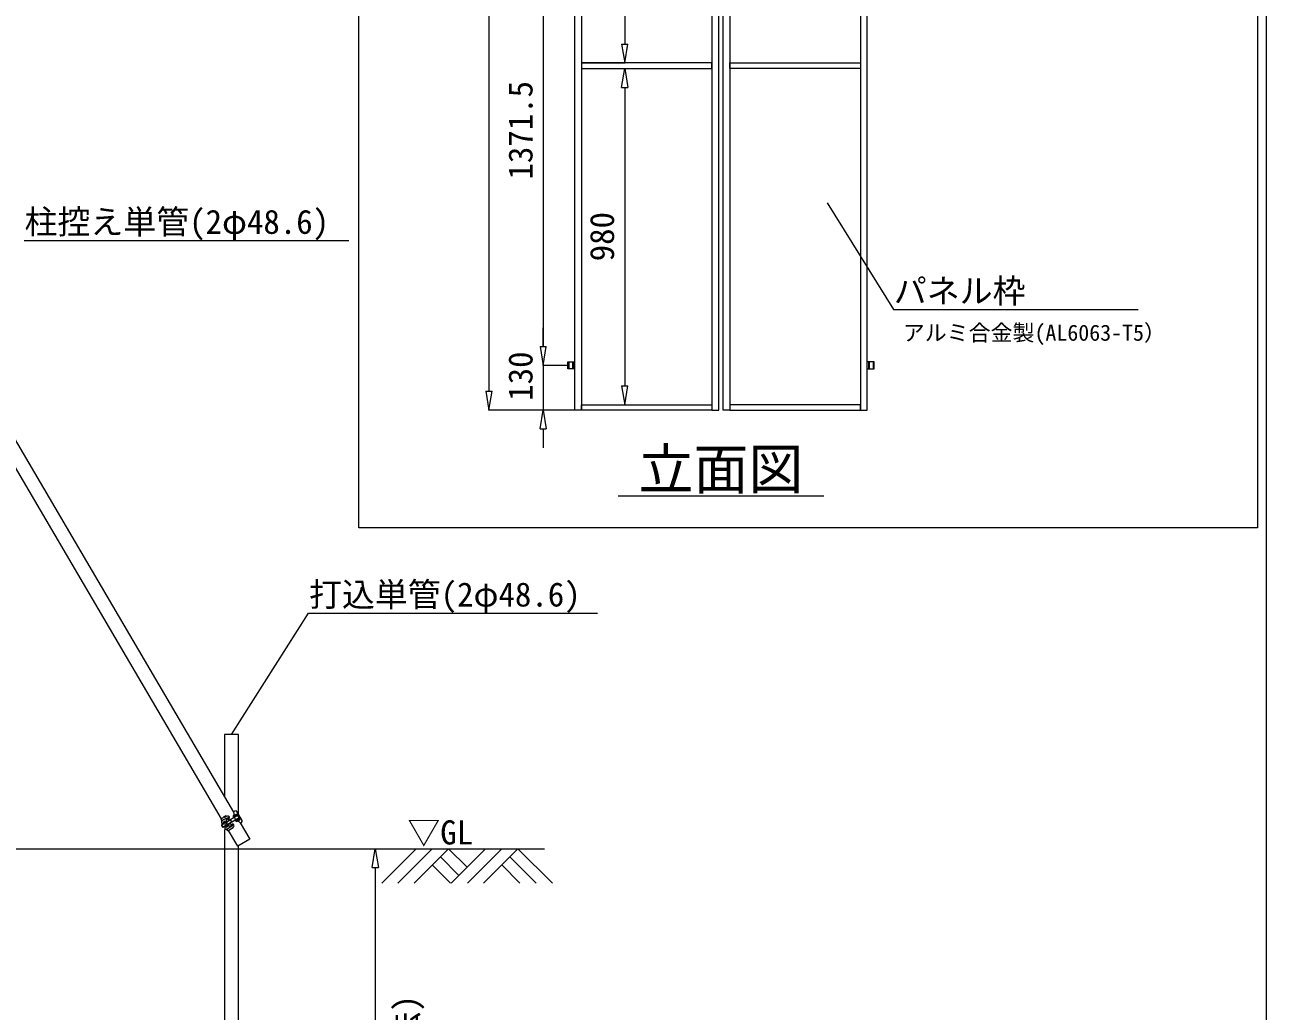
# Model space of a CAD drawing. Units: millimetres, scale not verified. Extents: x -12090 to 12090, y -18325 to 18325.
# Drawn here: x 7717 to 12060, y 5087 to 8537 of the extents above; entities that cross this region are included whole.
import ezdxf
from ezdxf.enums import TextEntityAlignment as Align

# ---------------------------------------------------------------- set-up
doc = ezdxf.new("R2010")
doc.units = ezdxf.units.MM
doc.header["$LTSCALE"] = 90
doc.linetypes.add('DASHED1', pattern=[1.8, 1.2, -0.6])
for name, color, linetype, lineweight in [('0-5_ﾍﾞｰｽﾗｲﾝ', 134, 'Continuous', 18), ('0-A_図面枠', 134, 'Continuous', 18), ('0-B_寸法', 134, 'Continuous', 18), ('0-E_単管', 134, 'Continuous', 18), ('0-F_単管ｸﾗﾝﾌﾟ', 134, 'Continuous', 18), ('1-B_文字', 134, 'Continuous', 18)]:
    doc.layers.add(name, color=color, linetype=linetype, lineweight=lineweight)
doc.styles.add('ＭＳ ゴシック', font='')
doc.styles.get('ＭＳ ゴシック').set_extended_font_data('MS Gothic')

msp = doc.modelspace()

# ---------------------------------------------------------------- linework, layer by layer
at = {"layer": '0-5_ﾍﾞｰｽﾗｲﾝ'}
msp.add_line((6389.81, 5655), (9535.29, 5655), dxfattribs=at)
at = {"layer": '0-A_図面枠'}
for p, q in [((9340.73, 10727.15), (9340.73, 7255.56)), ((9815.7, 9513.35), (9815.7, 8469.35)), ((9530.48, 8925.35), (9530.48, 7411.55)), ((9804.7, 8469.35), (9815.7, 8403.35)), ((9804.7, 8469.35), (9826.69, 8469.35)), ((9815.7, 8403.35), (9826.69, 8469.35)), ((9665.69, 8403.35), (9816.89, 8403.35)), ((9665.69, 8384.16), (9816.89, 8384.16)), ((9804.7, 8318.15), (9815.7, 8384.16)), ((9815.7, 8384.16), (9826.69, 8318.15)), ((9804.7, 8318.15), (9826.69, 8318.15)), ((9815.7, 8318.15), (9815.7, 7274.15)), ((10756.03, 7541.57), (11612.58, 7541.57)), ((9530.48, 7411.55), (9530.48, 7477.55)), ((9519.48, 7411.55), (9530.48, 7345.56)), ((9519.48, 7411.55), (9541.48, 7411.55)), ((9519.48, 7411.55), (9530.48, 7345.56)), ((9519.48, 7411.55), (9541.48, 7411.55)), ((9530.48, 7345.56), (9541.48, 7411.55)), ((9530.48, 7345.56), (9541.48, 7411.55)), ((9615.6, 7345.56), (9529.28, 7345.56)), ((9615.6, 7345.56), (9529.28, 7345.56)), ((9530.48, 7345.56), (9530.48, 7189.55)), ((9636.25, 7357.55), (9636.25, 7333.55)), ((10668.59, 7357.55), (10668.59, 7333.55)), ((9329.73, 7255.56), (9340.73, 7189.55)), ((9329.73, 7255.56), (9351.73, 7255.56)), ((9340.73, 7189.55), (9351.73, 7255.56)), ((9804.7, 7274.15), (9815.7, 7208.15)), ((9804.7, 7274.15), (9826.69, 7274.15)), ((9815.7, 7208.15), (9826.69, 7274.15)), ((9639.59, 7189.55), (9339.53, 7189.55)), ((9519.48, 7123.55), (9530.48, 7189.55)), ((9639.59, 7189.55), (9529.28, 7189.55)), ((9530.48, 7189.55), (9541.48, 7123.55)), ((9665.69, 7208.15), (9816.89, 7208.15)), ((9519.48, 7123.55), (9541.48, 7123.55)), ((9530.48, 7123.55), (9530.48, 7057.56)), ((9792.41, 6889.55), (10512.41, 6889.55))]:
    msp.add_line(p, q, dxfattribs=at)
at = {"layer": '0-A_図面枠', "linetype": 'DASHED1'}
for p, q in [((9620.4, 7357.55), (9620.4, 7333.55)), ((9633.6, 7357.55), (9633.6, 7333.55)), ((10671.24, 7357.55), (10671.24, 7333.55)), ((10684.44, 7357.55), (10684.44, 7333.55))]:
    msp.add_line(p, q, dxfattribs=at)
at = {"layer": '0-A_図面枠'}
for points in [[(-12090.19, 18325), (12059.81, 18325), (12059.81, 1675), (-12090.19, 1675)], [(8886.05, 11798.6), (12029.97, 11798.6), (12029.97, 6777.01), (8886.05, 6777.01)], [(9640.8, 10793.15), (9664.5, 10793.15), (9664.5, 7189.55), (9640.8, 7189.55)], [(10144.8, 10793.15), (10121.09, 10793.15), (10121.09, 7189.55), (10144.8, 7189.55)], [(10160.04, 10793.15), (10183.74, 10793.15), (10183.74, 7189.55), (10160.04, 7189.55)], [(10664.04, 10793.15), (10640.34, 10793.15), (10640.34, 7189.55), (10664.04, 7189.55)], [(10121.09, 8403.35), (9664.5, 8403.35), (9664.5, 8384.16), (10121.09, 8384.16)], [(10183.74, 8403.35), (10640.34, 8403.35), (10640.34, 8384.16), (10183.74, 8384.16)], [(10121.09, 7189.55), (9664.5, 7189.55), (9664.5, 7208.15), (10121.09, 7208.15)], [(10183.74, 7189.55), (10640.34, 7189.55), (10640.34, 7208.15), (10183.74, 7208.15)]]:
    msp.add_lwpolyline(points, close=True, dxfattribs=at)
for points in [[(10524.47, 7914.08), (10755.59, 7541.57), (10756.03, 7541.57)], [(9640.8, 7333.55), (9616.8, 7333.55), (9616.8, 7357.55), (9640.8, 7357.55)], [(10664.04, 7333.55), (10688.04, 7333.55), (10688.04, 7357.55), (10664.04, 7357.55)]]:
    msp.add_lwpolyline(points, dxfattribs=at)
at = {"layer": '0-B_寸法'}
for p, q in [((8464.1, 5655), (8944.11, 5655)), ((8932.1, 5589), (8943.11, 5655)), ((8943.11, 5655), (8954.11, 5589)), ((8932.1, 5589), (8954.11, 5589)), ((8943.11, 5589), (8943.11, 4121))]:
    msp.add_line(p, q, dxfattribs=at)
at = {"layer": '0-E_単管'}
for points in [[(8464.1, 5776.6), (8464.1, 6055), (8415.5, 6055), (8415.5, 5839.6)], [(8470.66, 5745.71), (8504.18, 5688.63), (8462.28, 5664.02), (8429.89, 5719.15)], [(8415.5, 5721.95), (8415.5, 4055), (8464.1, 4055), (8464.1, 5664.74)]]:
    msp.add_lwpolyline(points, dxfattribs=at)
at = {"layer": '0-F_単管ｸﾗﾝﾌﾟ'}
for p, q in [((8448.78, 5782.95), (6174.85, 9654.44)), ((8405.73, 5760.29), (6132.94, 9629.83)), ((8452.38, 5786.69), (8448.07, 5784.16)), ((8477.45, 5753.87), (8459.23, 5784.91)), ((8403.02, 5758.58), (8406.37, 5752.88)), ((8405.39, 5738.22), (8405.23, 5736.56)), ((8405.23, 5736.56), (8408.93, 5730.26)), ((8412.61, 5742.46), (8405.39, 5738.22)), ((8405.39, 5738.22), (8410.45, 5729.6)), ((8413.78, 5741.99), (8406.72, 5737.84)), ((8417.67, 5733.84), (8410.45, 5729.6)), ((8417.83, 5735.1), (8410.77, 5730.95)), ((8417.5, 5751.13), (8411.17, 5747.41)), ((8412.69, 5765.41), (8413.32, 5764.35)), ((8421.35, 5747.56), (8416.06, 5744.47)), ((8426.36, 5738.94), (8421.13, 5735.84)), ((8421.29, 5730.17), (8427.64, 5733.88)), ((8422.32, 5749.32), (8421.81, 5750.18)), ((8461.75, 5771.33), (8422.24, 5748.12)), ((8430.81, 5754.31), (8422.32, 5749.32)), ((8437.01, 5755.64), (8422.88, 5747.34)), ((8423.12, 5757.76), (8431.17, 5764.63)), ((8441.1, 5748.76), (8426.99, 5740.47)), ((8466.82, 5762.7), (8427.37, 5739.52)), ((8427.74, 5759.53), (8430.81, 5754.31)), ((8436.89, 5743.96), (8428.39, 5738.98)), ((8428.39, 5738.98), (8428.9, 5738.12)), ((8428.44, 5758.35), (8431.44, 5760.91)), ((8431.44, 5767.43), (8432.3, 5765.99)), ((8435.82, 5756.09), (8437.01, 5755.64)), ((8436.16, 5735.56), (8446.08, 5739.26)), ((8439.96, 5738.74), (8436.89, 5743.96)), ((8439.26, 5739.92), (8442.96, 5741.3)), ((8440.88, 5747.47), (8441.06, 5748.74)), ((8460.24, 5775.31), (8446.03, 5767.88)), ((8446.03, 5767.88), (8447.51, 5765.05)), ((8461.72, 5772.47), (8447.51, 5765.05)), ((8448.66, 5738.12), (8447.81, 5739.58)), ((8450.86, 5770.52), (8450.91, 5770.44)), ((8452.53, 5767.68), (8453.3, 5766.36)), ((8454.4, 5753.32), (8467.8, 5762.11)), ((8454.4, 5753.32), (8456.16, 5750.64)), ((8456.03, 5773.56), (8456.24, 5773.22)), ((8456.16, 5750.64), (8469.56, 5759.44)), ((8457.86, 5770.46), (8458.48, 5769.4)), ((8458.37, 5757.74), (8459.14, 5756.43)), ((8461.75, 5771.33), (8466.82, 5762.7)), ((8463.04, 5772.09), (8468.12, 5763.46)), ((8463.55, 5760.78), (8464.16, 5759.73)), ((8465.99, 5756.62), (8465.79, 5756.97)), ((8471.37, 5744.5), (8475.68, 5747.03)), ((8410.45, 5729.6), (8408.93, 5730.26)), ((8427.08, 5717.62), (8423.74, 5723.31))]:
    msp.add_line(p, q, dxfattribs=at)
for points in [[(8417.22, 5766.05), (8421.55, 5768.59), (8421.82, 5769.61), (8421.31, 5770.48), (8420.28, 5770.75), (8412.96, 5766.44), (8412.69, 5765.41)], [(8440.52, 5726.39), (8445.49, 5729.3), (8445.14, 5727.93), (8438.24, 5723.88)]]:
    msp.add_lwpolyline(points, dxfattribs=at)
for points in [[(8449.01, 5769.73), (8449.14, 5769.51), (8457.76, 5774.57), (8457.63, 5774.79), (8456.61, 5775.06), (8449.27, 5770.76)], [(8459.97, 5751.05), (8459.47, 5751.92), (8459.73, 5752.94), (8467.07, 5757.26), (8468.09, 5756.99), (8468.59, 5756.12), (8468.33, 5755.1), (8461, 5750.79)]]:
    msp.add_lwpolyline(points, close=True, dxfattribs=at)
for centre, radius, start, end in [((8437.62, 5777.21), 12.55, 312.085, 33.634), ((8454.92, 5782.38), 5, 30.428, 120.428), ((8462.18, 5771.58), 4.2, 30.428, 117.566), ((8447.46, 5691.34), 80.59, 104.851, 123.462), ((8410.36, 5748.46), 5.57, 136.8, 209.816), ((8411.29, 5749.56), 6.94, 213.806, 271.615), ((8405.94, 5752.62), 0.504, 316.8, 30.428), ((8526.01, 5535.66), 247.99, 112.414, 118.844), ((8417.68, 5752.69), 8.38, 218.994, 258.89), ((8403.39, 5744.3), 8.38, 341.966, 21.862), ((8430.88, 5747.36), 15.09, 191.077, 229.779), ((8423.24, 5729.24), 6.94, 149.241, 207.05), ((8421.36, 5753.11), 5.56, 207.994, 269.891), ((8413.44, 5722.77), 10.8, 43.317, 73.802), ((8431.59, 5733.42), 10.8, 167.054, 197.539), ((8427.01, 5753.2), 6, 130.411, 210.15), ((8400.89, 5729.6), 28.24, 16.853, 44.016), ((8431.65, 5747.77), 10.3, 181.189, 239.065), ((7906.91, 6516.51), 946.72, 303.086, 304.816), ((8433, 5736.36), 7.13, 158.817, 205.776), ((8428, 5765.41), 4, 30.428, 111.017), ((8390, 5789.18), 80.59, 297.394, 316.005), ((8429.46, 5760.54), 2, 130.411, 210.428), ((8434.06, 5741.18), 6, 210.706, 290.445), ((8429.88, 5766.15), 2, 310.411, 30.428), ((8428.85, 5763.96), 4, 310.411, 30.428), ((8414.5, 5737.58), 28.24, 20.548, 40.963), ((8415.04, 5737.9), 28.24, 22.611, 38.896), ((8441.68, 5739.76), 2, 210.428, 290.445), ((8444.36, 5737.55), 4, 30.428, 110.445), ((8446.77, 5737.38), 2, 30.428, 110.445), ((8445.21, 5736.1), 4, 309.839, 30.428), ((8444.24, 5755.24), 10.25, 1.199, 59.657), ((8460.2, 5738.75), 12.55, 91.691, 108.771), ((8462.18, 5771.58), 0.999, 30.428, 117.566), ((8460.2, 5738.75), 12.55, 27.222, 83.009), ((8467.25, 5762.95), 0.999, 303.29, 30.428), ((8467.25, 5762.95), 4.2, 303.29, 30.428), ((8473.14, 5751.34), 5, 300.428, 30.428), ((8421.82, 5728.95), 5.57, 211.04, 284.056), ((8423.31, 5723.06), 0.504, 30.428, 104.056)]:
    msp.add_arc(centre, radius, start, end, dxfattribs=at)
at = {"layer": '1-B_文字'}
for p, q in [((7714.91, 7782.67), (8850.38, 7782.67)), ((8710.06, 6479.26), (9720.78, 6479.26)), ((9085.98, 5655), (8965.7, 5534.72)), ((9142.68, 5655), (9022.4, 5534.72)), ((9199.38, 5655), (9079.1, 5534.72)), ((9199.38, 5655), (9264.18, 5590.2)), ((9328.98, 5655), (9208.7, 5534.72)), ((9385.68, 5655), (9265.4, 5534.72)), ((9442.38, 5655), (9322.1, 5534.72)), ((9442.38, 5655), (9562.66, 5534.72)), ((9171.03, 5626.65), (9235.83, 5561.85)), ((9414.03, 5626.65), (9505.96, 5534.72)), ((9142.68, 5598.3), (9206.26, 5534.72)), ((9385.68, 5598.3), (9449.26, 5534.72))]:
    msp.add_line(p, q, dxfattribs=at)
msp.add_lwpolyline([(8439.8, 6055), (8709.62, 6479.26), (8710.06, 6479.26)], dxfattribs=at)

# ---------------------------------------------------------------- texts
at = {"layer": '0-A_図面枠', "style": 'ＭＳ ゴシック'}
for s, p in [('1371.5', (9518.6, 7995.65)), ('980', (9803.82, 7709.75)), ('130', (9518.6, 7221.88))]:
    msp.add_text(s, height=84.46, rotation=90, dxfattribs=at).set_placement(p, align=Align.BOTTOM_LEFT)
for s, height, p in [('パネル枠\u3000\u3000\u3000\u3000\u3000', 84.46, (10757.22, 7538.71)), ('アルミ合金製(AL6063-T5）', 56.3, (10788.57, 7414.93)), ('立面図', 140.8, (9864.41, 6870.36))]:
    msp.add_text(s, height=height, dxfattribs=at).set_placement(p, align=Align.BOTTOM_LEFT)
at = {"layer": '0-B_寸法', "style": 'ＭＳ ゴシック'}
msp.add_text('(打込寸法)', height=84.46, rotation=90, dxfattribs=at).set_placement((9117.83, 4567), align=Align.BOTTOM_LEFT)
at = {"layer": '1-B_文字', "style": 'ＭＳ ゴシック'}
for s, p in [('柱控え単管(2φ48.6)\u3000', (7716.1, 7780.31)), ('打込単管(2φ48.6)', (8711.25, 6476.9)), ('▽GL', (9055.36, 5644.68))]:
    msp.add_text(s, height=84.46, dxfattribs=at).set_placement(p, align=Align.BOTTOM_LEFT)

doc.saveas('drawing.dxf')
